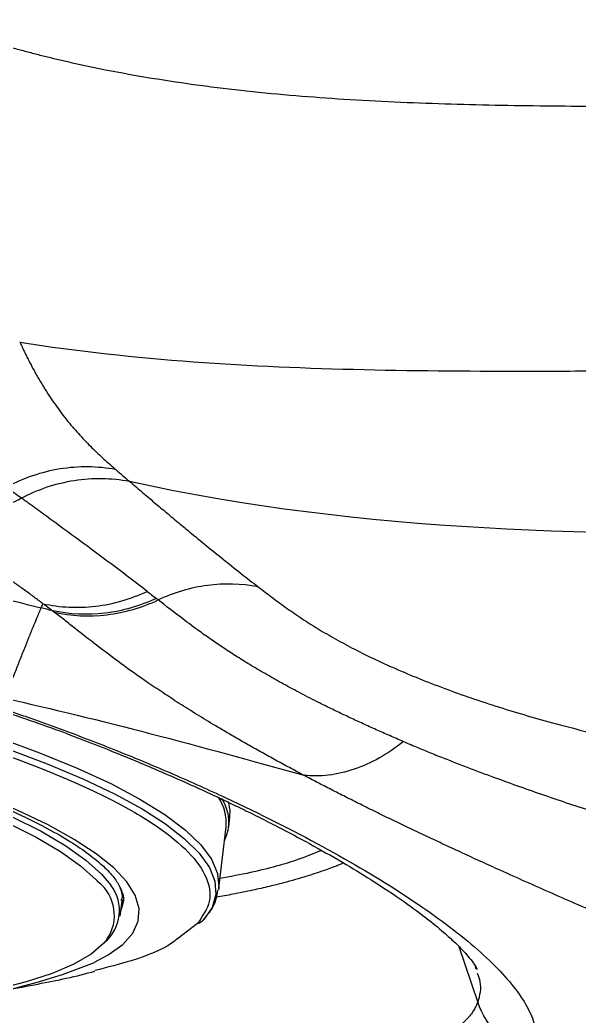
# Model space of a CAD drawing. Extents: x 0 to 84, y -21 to 126.
# Drawn here: x 49.292 to 50.96, y 67.338 to 70.307 of the extents above; entities that cross this region are included whole.
import ezdxf

# ---------------------------------------------------------------- set-up
doc = ezdxf.new("R2010")
doc.units = 0
doc.header["$MEASUREMENT"] = 0
doc.layers.add('1', color=4, linetype='Continuous')

# ---------------------------------------------------------------- blocks, each defined once
blk = doc.blocks.new('PRODIGY')
at = {"layer": '1', "color": 3, "linetype": 'Continuous', "lineweight": 25}
for p, q in [((49.9147, 67.901), (49.9183, 67.9309)), ((49.8849, 67.7188), (49.9069, 67.9019)), ((49.8849, 67.7188), (49.8843, 67.7144)), ((49.5904, 67.6353), (49.5968, 67.6816)), ((49.5992, 67.6844), (49.5959, 67.6754)), ((49.5998, 67.674), (49.6002, 67.6765)), ((49.592, 67.6473), (49.5998, 67.674)), ((49.8219, 67.614), (49.7616, 67.568)), ((50.6576, 67.38), (50.6025, 67.5443)), ((50.65, 67.4851), (50.6521, 67.4784))]:
    blk.add_line(p, q, dxfattribs=at)
at = {"layer": '1', "color": 3, "linetype": 'Continuous', "lineweight": 25, "flags": 128}
for points in [[(49.2551, 68.1343), (49.3727, 68.0899), (49.4791, 68.0452), (49.5739, 68.0002), (49.6564, 67.9553), (49.7264, 67.9106), (49.7833, 67.8665), (49.827, 67.8232), (49.8572, 67.7808), (49.8736, 67.7396), (49.8763, 67.6999), (49.8652, 67.6618), (49.8403, 67.6256)], [(47.7285, 68.5127), (47.9183, 68.4827), (48.1045, 68.4501), (48.2862, 68.4152), (48.4624, 68.3781), (48.632, 68.3391), (48.7941, 68.2983), (48.9479, 68.2561), (49.0924, 68.2125), (49.2268, 68.168), (49.3504, 68.1226), (49.4626, 68.0768), (49.5626, 68.0307), (49.6499, 67.9845), (49.724, 67.9386), (49.7846, 67.8933), (49.8312, 67.8487), (49.8636, 67.8051), (49.8817, 67.7627), (49.8853, 67.7218), (49.8849, 67.7188)], [(49.5146, 67.498), (49.5553, 67.5199), (49.5988, 67.5516), (49.6287, 67.5854), (49.6449, 67.6212), (49.6473, 67.6588), (49.6358, 67.6978), (49.6105, 67.7381), (49.5716, 67.7795), (49.5193, 67.8217), (49.4539, 67.8644), (49.3758, 67.9075), (49.2855, 67.9506), (49.1834, 67.9935), (49.0701, 68.036), (48.9464, 68.0778), (48.813, 68.1187), (48.6706, 68.1583), (48.52, 68.1966), (48.3623, 68.2332), (48.1981, 68.268), (48.0286, 68.3008), (47.8548, 68.3313), (47.6775, 68.3594)], [(47.6792, 68.3434), (47.8563, 68.3151), (48.0299, 68.2843), (48.1988, 68.2513), (48.3621, 68.2161), (48.5188, 68.1792), (48.6678, 68.1406), (48.8083, 68.1006), (48.9395, 68.0594), (49.0604, 68.0174), (49.1704, 67.9747), (49.2687, 67.9317), (49.3549, 67.8886), (49.4283, 67.8456), (49.4885, 67.803), (49.5351, 67.7611), (49.5627, 67.7278)], [(47.6747, 68.3228), (47.8507, 68.2946), (48.0232, 68.2641), (48.1911, 68.2312), (48.3535, 68.1963), (48.5092, 68.1596), (48.6573, 68.1212), (48.797, 68.0815), (48.9273, 68.0406), (49.0475, 67.9988), (49.1568, 67.9564), (49.2546, 67.9136), (49.3402, 67.8707), (49.4132, 67.828), (49.473, 67.7857), (49.5193, 67.744), (49.5247, 67.7383)], [(49.9183, 67.9309), (49.9188, 67.952), (49.9143, 67.9775)], [(49.5509, 67.5657), (49.5417, 67.5547), (49.5041, 67.5223), (49.4528, 67.4921), (49.3882, 67.4644), (49.3106, 67.4394), (49.2205, 67.4172), (49.1185, 67.3979), (49.0051, 67.3817), (48.8812, 67.3687), (48.8574, 67.3666)]]:
    blk.add_lwpolyline(points, dxfattribs=at)
at = {"layer": '1', "color": 3, "linetype": 'Continuous', "lineweight": 25}
for centre, radius, start, end in [((49.7692, 67.9139), 0.1382, 355.0509, 33.501), ((49.7886, 67.9166), 0.1264, 333.6887, 33.5817), ((49.4465, 67.6381), 0.1271, 325.2513, 52.0165), ((49.4656, 67.6521), 0.1232, 309.274, 37.916), ((49.8121, 67.6499), 0.0372, 285.3424, 319.2925), ((48.9013, 68.9939), 1.6168, 272.9646, 292.2937)]:
    blk.add_arc(centre, radius, start, end, dxfattribs=at)
for points, knots in [([(49.0085, 70.3073), (49.0198, 70.3033), (49.0425, 70.2951), (49.0768, 70.2834), (49.1113, 70.2719), (49.1462, 70.2607), (49.1812, 70.2499), (49.2166, 70.2394), (49.2522, 70.2292), (49.2881, 70.2193), (49.3243, 70.2097), (49.3607, 70.2004), (49.3975, 70.1915), (49.4344, 70.1829), (49.4717, 70.1746), (49.5092, 70.1666), (49.58, 70.1523), (49.6859, 70.1332), (49.8264, 70.1123), (49.9701, 70.0951), (50.1137, 70.0815), (50.2608, 70.0708), (50.4587, 70.0601), (50.7108, 70.0527), (50.955, 70.0503), (51.1593, 70.0498), (51.2621, 70.0498), (51.3222, 70.0498)], [0, 0, 0, 0, 0.015426, 0.030916, 0.046471, 0.062094, 0.077786, 0.093549, 0.109384, 0.125294, 0.141279, 0.157342, 0.173484, 0.189707, 0.206012, 0.222401, 0.238875, 0.298545, 0.360393, 0.420905, 0.484038, 0.545186, 0.609937, 0.738102, 0.868315, 0.922958, 1, 1, 1, 1]), ([(49.2918, 69.3467), (49.2938, 69.3421), (49.2981, 69.3329), (49.3045, 69.3193), (49.3112, 69.3057), (49.318, 69.2921), (49.325, 69.2786), (49.3322, 69.2651), (49.3396, 69.2517), (49.3472, 69.2384), (49.3549, 69.2252), (49.3711, 69.1986), (49.3979, 69.158), (49.4341, 69.1108), (49.471, 69.0684), (49.5008, 69.0377), (49.5245, 69.0148), (49.5421, 68.9984), (49.5598, 68.9825), (49.5716, 68.9721), (49.5777, 68.9669)], [0, 0, 0, 0, 0.021608, 0.043843, 0.066705, 0.090195, 0.11431, 0.139051, 0.164415, 0.1904, 0.217004, 0.244222, 0.357639, 0.494883, 0.621521, 0.747814, 0.811329, 0.874858, 0.936154, 1, 1, 1, 1]), ([(49.2918, 69.3466), (49.4649, 69.3195), (49.6373, 69.3011), (49.9796, 69.2758), (50.1496, 69.2689), (50.4875, 69.2611), (50.6555, 69.2604), (50.9063, 69.2606), (50.9897, 69.2609), (51.1145, 69.2613), (51.156, 69.2615), (51.2183, 69.2616), (51.239, 69.2617), (51.2805, 69.2617), (51.3011, 69.2617), (51.3222, 69.2617)], [0, 0, 0, 0, 0.25, 0.25, 0.5, 0.5, 0.75, 0.75, 0.875, 0.875, 0.9375, 0.9375, 0.96875, 0.96875, 1, 1, 1, 1]), ([(49.5777, 68.9669), (49.5233, 68.977), (49.4668, 68.9776), (49.3562, 68.9598), (49.3021, 68.9414), (49.2522, 68.9145)], [0, 0, 0, 0, 0.5, 0.5, 1, 1, 1, 1]), ([(49.2966, 68.8822), (49.3461, 68.9083), (49.3996, 68.9261), (49.5089, 68.9432), (49.5646, 68.9424), (49.6183, 68.9323)], [0, 0, 0, 0, 0.5, 0.5, 1, 1, 1, 1]), ([(49.6182, 68.9323), (49.6317, 68.9208), (49.658, 68.8984), (49.6968, 68.8655), (49.7339, 68.8343), (49.7693, 68.8048), (49.8091, 68.7718), (49.8539, 68.7352), (49.9039, 68.6949), (49.9531, 68.6559), (49.9862, 68.6302), (50.0024, 68.6176)], [0, 0, 0, 0, 0.1110121, 0.216461, 0.3163473, 0.4106713, 0.4994337, 0.6315911, 0.7590692, 0.8818711, 1, 1, 1, 1]), ([(49.2522, 68.9145), (49.2594, 68.9092), (49.2663, 68.904), (49.2809, 68.8934), (49.2886, 68.8879), (49.2966, 68.8822)], [0, 0, 0, 0, 0.5, 0.5, 1, 1, 1, 1]), ([(48.96, 68.8329), (49.0158, 68.8204), (49.0741, 68.8183), (49.1887, 68.8351), (49.245, 68.854), (49.2966, 68.8822)], [0, 0, 0, 0, 0.5, 0.5, 1, 1, 1, 1]), ([(49.6713, 68.6039), (49.6071, 68.6533), (49.5437, 68.7007), (49.45, 68.7699), (49.4189, 68.7926), (49.3726, 68.8265), (49.3572, 68.8377), (49.3341, 68.8545), (49.3264, 68.8602), (49.3169, 68.8672), (49.3149, 68.8686), (49.3112, 68.8713), (49.3093, 68.8726), (49.3056, 68.8753), (49.3038, 68.8767), (49.3002, 68.8793), (49.2983, 68.8807), (49.2964, 68.8821)], [0, 0, 0, 0, 0.5, 0.5, 0.75, 0.75, 0.875, 0.875, 0.9375, 0.9375, 0.953125, 0.953125, 0.96875, 0.96875, 0.984375, 0.984375, 1, 1, 1, 1]), ([(49.3508, 68.5743), (49.3421, 68.5808), (49.3246, 68.5939), (49.2979, 68.6132), (49.2709, 68.6325), (49.2434, 68.6516), (49.2155, 68.6707), (49.1871, 68.6897), (49.1371, 68.7227), (49.0617, 68.7707), (48.995, 68.8115), (48.96, 68.8329)], [0, 0, 0, 0, 0.069511, 0.139728, 0.210632, 0.282219, 0.354497, 0.427489, 0.50123, 0.738521, 1, 1, 1, 1]), ([(50.0024, 68.6176), (49.9531, 68.627), (49.9019, 68.6283), (49.8009, 68.615), (49.7511, 68.6003), (49.7044, 68.5783)], [0, 0, 0, 0, 0.5, 0.5, 1, 1, 1, 1]), ([(49.3603, 68.5671), (49.4115, 68.5559), (49.4649, 68.5534), (49.5704, 68.5659), (49.6225, 68.5809), (49.6713, 68.6039)], [0, 0, 0, 0, 0.5, 0.5, 1, 1, 1, 1]), ([(49.6713, 68.6039), (49.6758, 68.6004), (49.6848, 68.5934), (49.6939, 68.5864), (49.6984, 68.5829)], [0, 0, 0, 0, 0.500421, 1, 1, 1, 1]), ([(50.0024, 68.6176), (50.0095, 68.6121), (50.0227, 68.602), (50.0492, 68.5819), (50.083, 68.557), (50.1268, 68.5267), (50.1744, 68.4961), (50.2255, 68.4658), (50.282, 68.4351), (50.3434, 68.4046), (50.4099, 68.3741), (50.4814, 68.3441), (50.5569, 68.3148), (50.6371, 68.2862), (50.7456, 68.2504), (50.8922, 68.2076), (51.0768, 68.1619), (51.2729, 68.1212), (51.4693, 68.0872), (51.6749, 68.0577), (51.8813, 68.0334), (52.0936, 68.013), (52.2682, 67.9991), (52.4106, 67.989), (52.5128, 67.9822), (52.6231, 67.9753), (52.6956, 67.971), (52.7374, 67.9685)], [0, 0, 0, 0, 0.0221213, 0.0407385, 0.080432, 0.120735, 0.1577924, 0.1959674, 0.2316707, 0.2669888, 0.3014824, 0.3346962, 0.3674334, 0.3987041, 0.4301747, 0.4884416, 0.5492114, 0.6046419, 0.663399, 0.7172713, 0.7754286, 0.8312104, 0.8870899, 0.9136429, 0.9432805, 0.9673542, 1, 1, 1, 1]), ([(49.3551, 68.5547), (49.356, 68.5568), (49.3577, 68.561), (49.3595, 68.5651), (49.3603, 68.5671)], [0, 0, 0, 0, 0.499431, 1, 1, 1, 1]), ([(49.6984, 68.5829), (49.6498, 68.56), (49.5978, 68.5451), (49.4925, 68.5326), (49.4393, 68.5351), (49.3882, 68.5461)], [0, 0, 0, 0, 0.5, 0.5, 1, 1, 1, 1]), ([(49.3943, 68.5415), (49.4453, 68.5305), (49.4985, 68.528), (49.6038, 68.5405), (49.6557, 68.5554), (49.7044, 68.5783)], [0, 0, 0, 0, 0.5, 0.5, 1, 1, 1, 1]), ([(50.4361, 68.1561), (50.4292, 68.159), (50.4153, 68.1649), (50.3949, 68.1738), (50.3746, 68.1827), (50.3546, 68.1915), (50.3348, 68.2004), (50.3153, 68.2093), (50.296, 68.2181), (50.277, 68.227), (50.2582, 68.2358), (50.2398, 68.2447), (50.2215, 68.2535), (50.2036, 68.2623), (50.1725, 68.2778), (50.1297, 68.2997), (50.0775, 68.3278), (50.0284, 68.3554), (49.9824, 68.3824), (49.9396, 68.4088), (49.9005, 68.4343), (49.8634, 68.4594), (49.8219, 68.4886), (49.7675, 68.5291), (49.7284, 68.5596), (49.7044, 68.5783)], [0, 0, 0, 0, 0.01763, 0.035317, 0.053063, 0.070869, 0.088736, 0.106665, 0.124657, 0.142713, 0.160833, 0.17902, 0.197272, 0.215591, 0.233978, 0.294201, 0.35515, 0.416807, 0.479165, 0.542173, 0.605757, 0.667136, 0.734405, 0.837058, 1, 1, 1, 1]), ([(49.2472, 68.2853), (49.2574, 68.3114), (49.2726, 68.3502), (49.2921, 68.3995), (49.3058, 68.4341), (49.3193, 68.4676), (49.3311, 68.4966), (49.3433, 68.5263), (49.3507, 68.544), (49.3551, 68.5547)], [0, 0, 0, 0, 0.24999, 0.37161, 0.499992, 0.617982, 0.750037, 0.849808, 1, 1, 1, 1]), ([(50.1388, 68.0555), (50.1315, 68.0593), (50.1171, 68.067), (50.0959, 68.0784), (50.0749, 68.0897), (50.0543, 68.1009), (50.034, 68.112), (50.0141, 68.1231), (49.9945, 68.1341), (49.9751, 68.145), (49.9562, 68.1558), (49.9375, 68.1665), (49.9191, 68.1772), (49.9011, 68.1878), (49.8694, 68.2065), (49.8259, 68.2328), (49.7727, 68.2661), (49.7229, 68.2983), (49.6607, 68.3401), (49.5914, 68.3894), (49.5196, 68.4437), (49.4661, 68.4856), (49.4304, 68.5137), (49.4098, 68.5296), (49.3995, 68.5375), (49.3943, 68.5415)], [0, 0, 0, 0, 0.0187273, 0.0374334, 0.0561215, 0.0747945, 0.0934554, 0.1121073, 0.1307529, 0.1493952, 0.168037, 0.1866812, 0.2053305, 0.2239875, 0.2426552, 0.3051835, 0.3673056, 0.4297574, 0.4935718, 0.6204887, 0.7471196, 0.8724223, 0.9356844, 0.9678436, 1, 1, 1, 1]), ([(47.7204, 68.4735), (47.8302, 68.4561), (48.0498, 68.4213), (48.3641, 68.3596), (48.6606, 68.2923), (48.9335, 68.2197), (49.1784, 68.1433), (49.3908, 68.0644), (49.5674, 67.9842), (49.7049, 67.9043), (49.8013, 67.8258), (49.8539, 67.7503), (49.8658, 67.6786), (49.8366, 67.6355), (49.8219, 67.614)], [0, 0, 0, 0, 0.0833334, 0.1666667, 0.25, 0.3333334, 0.4166665, 0.5, 0.5833333, 0.6666667, 0.75, 0.8333333, 0.9166668, 1, 1, 1, 1]), ([(47.674, 68.3544), (47.7033, 68.3499), (47.7883, 68.3369), (47.9272, 68.3137), (48.0888, 68.2842), (48.2462, 68.2528), (48.3983, 68.2196), (48.5446, 68.1848), (48.684, 68.1487), (48.816, 68.1114), (48.9397, 68.0732), (49.0545, 68.0343), (49.1597, 67.9949), (49.2548, 67.9553), (49.3391, 67.9158), (49.4122, 67.8767), (49.4735, 67.8385), (49.5228, 67.8016), (49.5598, 67.7668), (49.5847, 67.7349), (49.5977, 67.707), (49.602, 67.6882), (49.5996, 67.6781), (49.5988, 67.675)], [0, 0, 0, 0, 0.0266741, 0.0773837, 0.1280938, 0.1787926, 0.2294764, 0.2801405, 0.3307788, 0.3813838, 0.4319451, 0.4824491, 0.5328765, 0.5832014, 0.633386, 0.683378, 0.7331044, 0.7824746, 0.831404, 0.8799254, 0.9284105, 0.9781005, 1, 1, 1, 1]), ([(49.2068, 68.2595), (49.2755, 68.2358), (49.4034, 68.1917), (49.5695, 68.1268), (49.6964, 68.0739), (49.789, 68.0331), (49.8538, 68.0036), (49.9063, 67.9789), (49.9553, 67.9554), (50.0075, 67.9296), (50.0763, 67.8946), (50.1609, 67.8496), (50.2537, 67.797), (50.3497, 67.7387), (50.4365, 67.6809), (50.5096, 67.6267), (50.5525, 67.591), (50.5774, 67.5686), (50.5909, 67.5559), (50.604, 67.5429), (50.6189, 67.5273), (50.6349, 67.509), (50.6502, 67.489), (50.6539, 67.4808), (50.656, 67.4762)], [0, 0, 0, 0, 0.080143, 0.149189, 0.206452, 0.245088, 0.274862, 0.297091, 0.320749, 0.347406, 0.377084, 0.429857, 0.489038, 0.545437, 0.621556, 0.686275, 0.742766, 0.76261, 0.78172, 0.800096, 0.822598, 0.866322, 0.925544, 1, 1, 1, 1]), ([(49.2357, 68.2561), (49.2362, 68.2559), (49.2371, 68.2556), (49.2389, 68.255), (49.2422, 68.2539), (49.2487, 68.2517), (49.2616, 68.2473), (49.2875, 68.2384), (49.3392, 68.2204), (49.4419, 68.1834), (49.5854, 68.1281), (49.7506, 68.0592), (49.962, 67.9641), (50.2037, 67.8422), (50.4063, 67.7219), (50.5424, 67.6286), (50.6304, 67.5605), (50.7036, 67.4948), (50.7612, 67.4322), (50.8028, 67.3729), (50.8221, 67.3305), (50.8299, 67.3027), (50.8328, 67.2878), (50.8344, 67.2733), (50.8346, 67.2591), (50.8334, 67.2452), (50.831, 67.2316), (50.8282, 67.2229), (50.8268, 67.2185)], [0, 0, 0, 0, 0.00045, 0.000901, 0.001802, 0.003606, 0.007216, 0.014449, 0.028965, 0.058194, 0.11738, 0.177746, 0.238359, 0.362125, 0.487923, 0.55132, 0.615118, 0.678981, 0.743104, 0.807154, 0.87148, 0.889823, 0.908159, 0.926496, 0.944841, 0.963201, 0.981585, 1, 1, 1, 1]), ([(50.4361, 68.1561), (50.3898, 68.1188), (50.3395, 68.0906), (50.2379, 68.0563), (50.1868, 68.0502), (50.1388, 68.0555)], [0, 0, 0, 0, 0.5, 0.5, 1, 1, 1, 1]), ([(50.4361, 68.1561), (50.4433, 68.1531), (50.4576, 68.147), (50.4792, 68.138), (50.5008, 68.1291), (50.5222, 68.1204), (50.5436, 68.1118), (50.5649, 68.1034), (50.5861, 68.0951), (50.6071, 68.0869), (50.628, 68.0789), (50.6488, 68.071), (50.6694, 68.0633), (50.6898, 68.0556), (50.751, 68.0331), (50.8549, 67.9962), (51.0053, 67.946), (51.1595, 67.8974), (51.3169, 67.8505), (51.4509, 67.8126), (51.5424, 67.7876), (51.5964, 67.7731), (51.6235, 67.7659), (51.6397, 67.7616)], [0, 0, 0, 0, 0.021939, 0.043529, 0.064775, 0.085683, 0.106258, 0.126504, 0.146428, 0.166035, 0.185329, 0.204317, 0.223002, 0.24139, 0.259483, 0.386608, 0.511309, 0.633538, 0.757584, 0.879199, 0.939689, 0.963834, 1, 1, 1, 1]), ([(51.3504, 67.5022), (51.338, 67.5073), (51.3133, 67.5176), (51.2765, 67.533), (51.24, 67.5483), (51.204, 67.5635), (51.1683, 67.5787), (51.1329, 67.5937), (51.0979, 67.6086), (51.0633, 67.6235), (51.013, 67.6451), (50.9478, 67.6734), (50.8686, 67.7081), (50.7917, 67.7423), (50.7224, 67.7734), (50.6604, 67.8016), (50.6053, 67.8268), (50.5518, 67.8516), (50.4999, 67.876), (50.4495, 67.8999), (50.4006, 67.9234), (50.3533, 67.9464), (50.3074, 67.9691), (50.2631, 67.9913), (50.2202, 68.0131), (50.1787, 68.0345), (50.152, 68.0485), (50.1388, 68.0555)], [0, 0, 0, 0, 0.027092, 0.054043, 0.080853, 0.107525, 0.134063, 0.160468, 0.186743, 0.212891, 0.238914, 0.301252, 0.362754, 0.423462, 0.483415, 0.529586, 0.575113, 0.620019, 0.664327, 0.708058, 0.751237, 0.793886, 0.836029, 0.877688, 0.918887, 0.95965, 1, 1, 1, 1]), ([(50.1916, 67.8316), (50.1699, 67.8227), (50.1103, 67.7983), (50.0085, 67.7702), (49.9193, 67.7535), (49.8884, 67.7478)], [0, 0, 0, 0, 0.272417, 0.748068, 1, 1, 1, 1]), ([(50.2574, 67.7942), (50.2519, 67.7919), (50.2446, 67.7888), (50.233, 67.7842), (50.2206, 67.7794), (50.1925, 67.7691), (50.1457, 67.7535), (50.0892, 67.7374), (50.0344, 67.7237), (49.9842, 67.7124), (49.9319, 67.7016), (49.8945, 67.695), (49.8783, 67.6922)], [0, 0, 0, 0, 0.0568661, 0.0761116, 0.1154779, 0.1785, 0.3431775, 0.5326473, 0.6385245, 0.7593435, 0.8952538, 1, 1, 1, 1]), ([(49.5943, 67.682), (49.5957, 67.6852), (49.6009, 67.6971), (49.5948, 67.7104), (49.5904, 67.7201)], [0, 0, 0, 0, 0.266891, 1, 1, 1, 1]), ([(49.8398, 67.625), (49.8457, 67.6321), (49.8611, 67.6507), (49.8775, 67.6801), (49.8811, 67.7036), (49.8826, 67.7132)], [0, 0, 0, 0, 0.269327, 0.701758, 1, 1, 1, 1]), ([(49.7616, 67.568), (49.756, 67.5636), (49.7255, 67.5391), (49.6452, 67.5065), (49.5526, 67.4829), (49.515, 67.4733)], [0, 0, 0, 0, 0.117978, 0.642046, 1, 1, 1, 1]), ([(49.0738, 67.3906), (49.0953, 67.393), (49.183, 67.4029), (49.3264, 67.4293), (49.4521, 67.4542), (49.5124, 67.4708), (49.5155, 67.4717)], [0, 0, 0, 0, 0.144385, 0.59031, 0.979332, 1, 1, 1, 1]), ([(50.6562, 67.4653), (50.6593, 67.4569), (50.6707, 67.4256), (50.6631, 67.3992), (50.6576, 67.38)], [0, 0, 0, 0, 0.269972, 1, 1, 1, 1]), ([(50.6576, 67.38), (50.6567, 67.3778), (50.6551, 67.3733), (50.6521, 67.3668), (50.6488, 67.3604), (50.645, 67.3541), (50.6409, 67.3479), (50.6365, 67.3419), (50.6316, 67.3359), (50.6264, 67.33), (50.6208, 67.3242), (50.6148, 67.3185), (50.6084, 67.313), (50.6017, 67.3075), (50.5847, 67.2947), (50.5463, 67.2711), (50.4722, 67.2403), (50.3716, 67.2131), (50.2714, 67.1949), (50.1667, 67.1809), (50.0133, 67.1662), (49.7742, 67.1552), (49.5443, 67.1542), (49.3738, 67.1565), (49.2873, 67.1582), (49.1842, 67.1609), (49.1042, 67.1635), (49.0335, 67.166), (48.9724, 67.1684), (48.9109, 67.171), (48.849, 67.1738), (48.7867, 67.1767), (48.7448, 67.1788), (48.7239, 67.1798)], [0, 0, 0, 0, 0.009852, 0.019703, 0.029555, 0.039406, 0.049257, 0.059108, 0.068959, 0.078809, 0.088658, 0.098507, 0.108355, 0.118203, 0.12805, 0.179296, 0.255933, 0.334744, 0.401591, 0.442601, 0.510204, 0.635792, 0.759697, 0.775242, 0.820858, 0.851193, 0.881351, 0.901354, 0.921271, 0.941097, 0.960829, 0.980465, 1, 1, 1, 1]), ([(50.8268, 67.2185), (50.7877, 67.2298), (50.7514, 67.2507), (50.6926, 67.3067), (50.6703, 67.3418), (50.6576, 67.38)], [0, 0, 0, 0, 0.5, 0.5, 1, 1, 1, 1])]:
    blk.add_open_spline(points, degree=3, knots=knots, dxfattribs=at)
for points in [[(49.5777, 68.9669), (49.5912, 68.9552), (49.6047, 68.9437), (49.6183, 68.9323)], [(49.6183, 68.9323), (50.3205, 68.7763), (51.0292, 68.7727), (51.7497, 68.7727)], [(48.6805, 68.6984), (48.907, 68.6588), (49.1318, 68.6112), (49.3551, 68.5547)], [(49.3603, 68.5671), (49.3571, 68.5695), (49.354, 68.5719), (49.3508, 68.5743)], [(49.3882, 68.5461), (49.3789, 68.5532), (49.3696, 68.5602), (49.3603, 68.5671)], [(49.7044, 68.5783), (49.7024, 68.5799), (49.7004, 68.5814), (49.6984, 68.5829)], [(49.3882, 68.5461), (49.3772, 68.549), (49.3661, 68.5518), (49.3551, 68.5547)], [(49.3943, 68.5415), (49.3923, 68.5431), (49.3903, 68.5446), (49.3882, 68.5461)], [(49.2472, 68.2853), (49.5304, 68.2214), (49.828, 68.1435), (50.1388, 68.0555)]]:
    blk.add_open_spline(points, degree=3, dxfattribs=at)

msp = doc.modelspace()

# ---------------------------------------------------------------- block references
at = {"layer": '1'}
msp.add_blockref('PRODIGY', (0, 0), dxfattribs=at)

doc.saveas('drawing.dxf')
